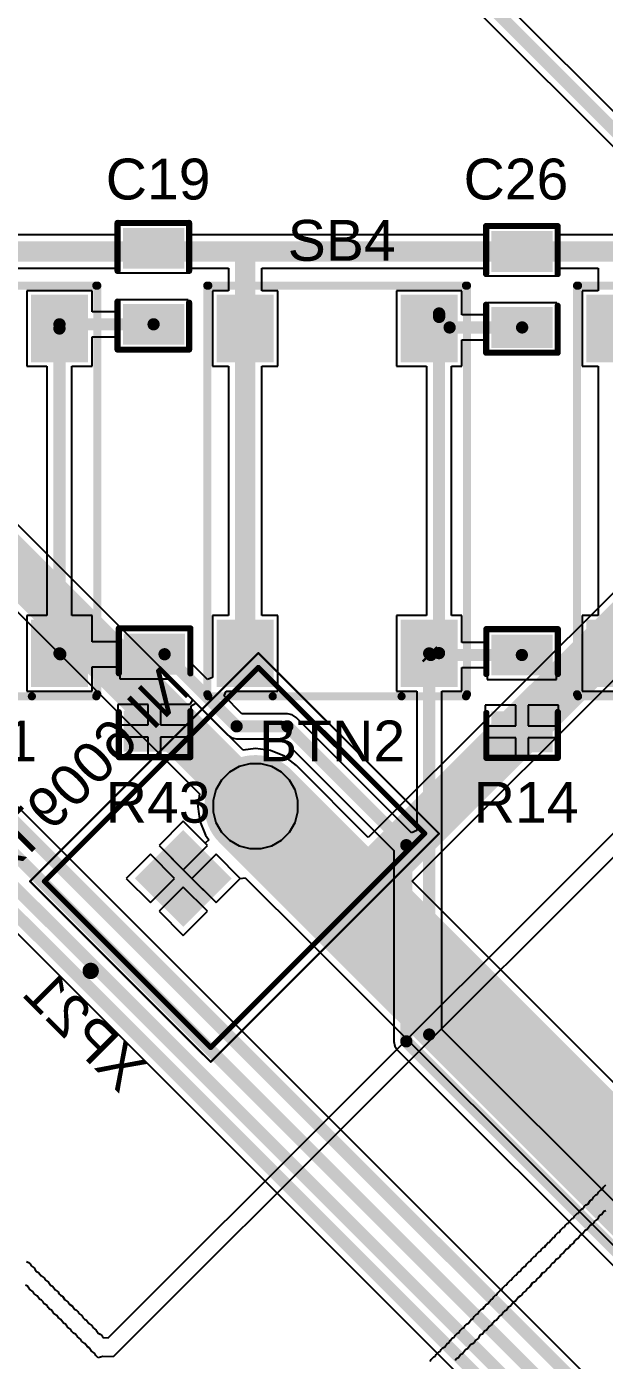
# Model space of a CAD drawing. Header units: millimetres. Extents: x 95 to 305, y 96 to 295.
# Drawn here: x 130.32 to 144.44, y 157.6 to 190.23 of the extents above; entities that cross this region are included whole.
import ezdxf

# ---------------------------------------------------------------- set-up
doc = ezdxf.new("R2010")
doc.units = ezdxf.units.MM
for name, color, linetype in [('BottomLayer', 5, 'Continuous'), ('BottomOverlay', 54, 'Continuous'), ('BottomSolder', 6, 'Continuous'), ('Mechanical13', 56, 'Continuous'), ('Mechanical15', 56, 'Continuous'), ('MultiLayer', 9, 'Continuous'), ('PadHoleLayer', 156, 'Continuous'), ('TopLayer', 1, 'Continuous'), ('TopOverlay', 2, 'Continuous'), ('TopPaste', 8, 'Continuous'), ('TopSolder', 216, 'Continuous')]:
    doc.layers.add(name, color=color, linetype=linetype)
doc.styles.add('Arial', font='arial.ttf', dxfattribs={"height": 0.2})

# ---------------------------------------------------------------- blocks, each defined once
blk = doc.blocks.new('CAP0805_5')
at = {"layer": 'TopLayer'}
for points in [[(-1.379, 0.704), (-0.479, 0.704), (-0.479, -0.693), (-1.379, -0.693)], [(0.481, 0.704), (1.381, 0.704), (1.381, -0.693), (0.481, -0.693)]]:
    blk.add_hatch(color=1, dxfattribs=at).paths.add_polyline_path(points)
at = {"layer": 'TopPaste'}
for points in [[(-1.379, 0.704), (-0.479, 0.704), (-0.479, -0.693), (-1.379, -0.693)], [(0.481, 0.704), (1.381, 0.704), (1.381, -0.693), (0.481, -0.693)]]:
    blk.add_hatch(color=8, dxfattribs=at).paths.add_polyline_path(points)
at = {"layer": 'TopSolder'}
for points in [[(-1.429, 0.754), (-0.429, 0.754), (-0.429, -0.743), (-1.429, -0.743)], [(0.431, 0.754), (1.431, 0.754), (1.431, -0.743), (0.431, -0.743)]]:
    blk.add_hatch(color=216, dxfattribs=at).paths.add_polyline_path(points)
at = {"layer": 'TopOverlay', "const_width": 0.15}
for points in [[(-0.375, 0.875), (-1.55, 0.875)], [(-1.55, -0.85), (-1.55, 0.85)], [(1.55, 0.875), (0.4, 0.875)], [(1.55, -0.85), (1.55, 0.85)], [(-0.375, -0.875), (-1.55, -0.875)], [(1.55, -0.875), (0.375, -0.875)]]:
    blk.add_lwpolyline(points, dxfattribs=at)
at = {"layer": 'TopOverlay', "const_width": 0.075}
for points in [[(-1.588, 0.875, 1), (-1.513, 0.875, 1)], [(-1.588, 0.85, 1), (-1.513, 0.85, 1)], [(-0.413, 0.875, 1), (-0.337, 0.875, 1)], [(0.362, 0.875, 1), (0.437, 0.875, 1)], [(1.512, 0.875, 1), (1.587, 0.875, 1)], [(1.512, 0.85, 1), (1.587, 0.85, 1)], [(-1.588, -0.85, 1), (-1.513, -0.85, 1)], [(-1.588, -0.875, 1), (-1.513, -0.875, 1)], [(-0.413, -0.875, 1), (-0.337, -0.875, 1)], [(0.337, -0.875, 1), (0.413, -0.875, 1)], [(1.512, -0.85, 1), (1.587, -0.85, 1)], [(1.512, -0.875, 1), (1.587, -0.875, 1)]]:
    blk.add_lwpolyline(points, format="xyb", close=True, dxfattribs=at)
blk = doc.blocks.new('CAP0805_6')
at = {"layer": 'TopLayer'}
for points in [[(-1.379, 0.704), (-0.479, 0.704), (-0.479, -0.693), (-1.379, -0.693)], [(0.481, 0.704), (1.381, 0.704), (1.381, -0.693), (0.481, -0.693)]]:
    blk.add_hatch(color=1, dxfattribs=at).paths.add_polyline_path(points)
at = {"layer": 'TopPaste'}
for points in [[(-1.379, 0.704), (-0.479, 0.704), (-0.479, -0.693), (-1.379, -0.693)], [(0.481, 0.704), (1.381, 0.704), (1.381, -0.693), (0.481, -0.693)]]:
    blk.add_hatch(color=8, dxfattribs=at).paths.add_polyline_path(points)
at = {"layer": 'TopSolder'}
for points in [[(-1.429, 0.754), (-0.429, 0.754), (-0.429, -0.743), (-1.429, -0.743)], [(0.431, 0.754), (1.431, 0.754), (1.431, -0.743), (0.431, -0.743)]]:
    blk.add_hatch(color=216, dxfattribs=at).paths.add_polyline_path(points)
at = {"layer": 'TopOverlay', "const_width": 0.15}
for points in [[(-0.375, 0.875), (-1.55, 0.875)], [(-1.55, -0.85), (-1.55, 0.85)], [(1.55, 0.875), (0.4, 0.875)], [(1.55, -0.85), (1.55, 0.85)], [(-0.375, -0.875), (-1.55, -0.875)], [(1.55, -0.875), (0.375, -0.875)]]:
    blk.add_lwpolyline(points, dxfattribs=at)
at = {"layer": 'TopOverlay', "const_width": 0.075}
for points in [[(-1.588, 0.875, 1), (-1.513, 0.875, 1)], [(-1.588, 0.85, 1), (-1.513, 0.85, 1)], [(-0.413, 0.875, 1), (-0.337, 0.875, 1)], [(0.362, 0.875, 1), (0.437, 0.875, 1)], [(1.512, 0.875, 1), (1.587, 0.875, 1)], [(1.512, 0.85, 1), (1.587, 0.85, 1)], [(-1.588, -0.85, 1), (-1.513, -0.85, 1)], [(-1.588, -0.875, 1), (-1.513, -0.875, 1)], [(-0.413, -0.875, 1), (-0.337, -0.875, 1)], [(0.337, -0.875, 1), (0.413, -0.875, 1)], [(1.512, -0.85, 1), (1.587, -0.85, 1)], [(1.512, -0.875, 1), (1.587, -0.875, 1)]]:
    blk.add_lwpolyline(points, format="xyb", close=True, dxfattribs=at)
blk = doc.blocks.new('RES0805_9')
at = {"layer": 'TopLayer'}
for points in [[(-1.388, 0.678), (-0.488, 0.678), (-0.488, -0.719), (-1.388, -0.719)], [(0.492, 0.678), (1.392, 0.678), (1.392, -0.719), (0.492, -0.719)]]:
    blk.add_hatch(color=1, dxfattribs=at).paths.add_polyline_path(points)
at = {"layer": 'TopPaste'}
for points in [[(-1.388, 0.678), (-0.488, 0.678), (-0.488, -0.719), (-1.388, -0.719)], [(0.492, 0.678), (1.392, 0.678), (1.392, -0.719), (0.492, -0.719)]]:
    blk.add_hatch(color=8, dxfattribs=at).paths.add_polyline_path(points)
at = {"layer": 'TopSolder'}
for points in [[(-1.438, 0.728), (-0.438, 0.728), (-0.438, -0.769), (-1.438, -0.769)], [(0.442, 0.728), (1.442, 0.728), (1.442, -0.769), (0.442, -0.769)]]:
    blk.add_hatch(color=216, dxfattribs=at).paths.add_polyline_path(points)
at = {"layer": 'TopOverlay', "const_width": 0.15}
for points in [[(-1.575, 0.85), (-0.475, 0.85)], [(-1.575, 0.825), (-1.575, -0.875)], [(0.475, 0.85), (1.575, 0.85)], [(1.575, 0.825), (1.575, -0.875)], [(-1.575, -0.9), (-0.45, -0.9)], [(0.475, -0.9), (1.575, -0.9)]]:
    blk.add_lwpolyline(points, dxfattribs=at)
at = {"layer": 'TopOverlay', "const_width": 0.075}
for points in [[(-1.613, 0.85, 1), (-1.538, 0.85, 1)], [(-1.613, 0.825, 1), (-1.538, 0.825, 1)], [(-0.513, 0.85, 1), (-0.437, 0.85, 1)], [(0.437, 0.85, 1), (0.513, 0.85, 1)], [(1.538, 0.85, 1), (1.613, 0.85, 1)], [(1.538, 0.825, 1), (1.613, 0.825, 1)], [(-1.613, -0.875, 1), (-1.538, -0.875, 1)], [(-1.613, -0.9, 1), (-1.538, -0.9, 1)], [(-0.487, -0.9, 1), (-0.412, -0.9, 1)], [(0.437, -0.9, 1), (0.513, -0.9, 1)], [(1.538, -0.875, 1), (1.613, -0.875, 1)], [(1.538, -0.9, 1), (1.613, -0.9, 1)]]:
    blk.add_lwpolyline(points, format="xyb", close=True, dxfattribs=at)
blk = doc.blocks.new('DTSM_61N_V_T_R_12')
at = {"layer": 'TopLayer'}
for points in [[(-0.775, 5.15), (0.775, 5.15), (0.775, 3.85), (-0.775, 3.85)], [(7.175, 5.15), (8.725, 5.15), (8.725, 3.85), (7.175, 3.85)], [(-0.775, 0.65), (0.775, 0.65), (0.775, -0.65), (-0.775, -0.65)], [(7.175, 0.65), (8.725, 0.65), (8.725, -0.65), (7.175, -0.65)]]:
    blk.add_hatch(color=1, dxfattribs=at).paths.add_polyline_path(points)
at = {"layer": 'TopPaste'}
for points in [[(-0.775, 5.15), (0.775, 5.15), (0.775, 3.85), (-0.775, 3.85)], [(7.175, 5.15), (8.725, 5.15), (8.725, 3.85), (7.175, 3.85)], [(-0.775, 0.65), (0.775, 0.65), (0.775, -0.65), (-0.775, -0.65)], [(7.175, 0.65), (8.725, 0.65), (8.725, -0.65), (7.175, -0.65)]]:
    blk.add_hatch(color=8, dxfattribs=at).paths.add_polyline_path(points)
at = {"layer": 'TopSolder'}
for points in [[(-0.825, 5.2), (0.825, 5.2), (0.825, 3.8), (-0.825, 3.8)], [(7.125, 5.2), (8.775, 5.2), (8.775, 3.8), (7.125, 3.8)], [(-0.825, 0.7), (0.825, 0.7), (0.825, -0.7), (-0.825, -0.7)], [(7.125, 0.7), (8.775, 0.7), (8.775, -0.7), (7.125, -0.7)]]:
    blk.add_hatch(color=216, dxfattribs=at).paths.add_polyline_path(points)
at = {"layer": 'TopOverlay', "const_width": 0.2}
for points in [[(-1.05, 5.4), (-1.05, 3.825)], [(-1, 5.425), (9, 5.425)], [(9, 5.4), (9, -0.9)], [(-1.05, 3.825), (-1.05, 0.675)], [(-1.05, 0.675), (-1.05, -0.9)], [(9, -0.925), (-1, -0.925)]]:
    blk.add_lwpolyline(points, dxfattribs=at)
at = {"layer": 'TopOverlay', "const_width": 0.1}
for points in [[(-1.1, 5.4, 1), (-1, 5.4, 1)], [(-1.05, 5.425, 1), (-0.95, 5.425, 1)], [(8.95, 5.425, 1), (9.05, 5.425, 1)], [(8.95, 5.4, 1), (9.05, 5.4, 1)], [(-1.1, 3.825, 1), (-1, 3.825, 1)], [(-1.1, 3.825, 1), (-1, 3.825, 1)], [(-1.1, 0.675, 1), (-1, 0.675, 1)], [(-1.1, 0.675, 1), (-1, 0.675, 1)], [(-1.1, -0.9, 1), (-1, -0.9, 1)], [(-1.05, -0.925, 1), (-0.95, -0.925, 1)], [(8.95, -0.9, 1), (9.05, -0.9, 1)], [(8.95, -0.925, 1), (9.05, -0.925, 1)]]:
    blk.add_lwpolyline(points, format="xyb", close=True, dxfattribs=at)
blk = doc.blocks.new('JST_XH_2_B_32')
at = {"layer": 'BottomLayer'}
blk.add_hatch(color=5, dxfattribs=at).paths.add_polyline_path([(-2.038, 1.313), (-0.463, 1.313), (-0.463, -0.263), (-2.038, -0.263)])
h = blk.add_hatch(color=5, dxfattribs=at)
edge = h.paths.add_edge_path()
edge.add_arc((1.25, 0.525), 0.787, 0, 360)
at = {"layer": 'BottomSolder'}
blk.add_hatch(color=6, dxfattribs=at).paths.add_polyline_path([(-2.088, 1.363), (-0.413, 1.363), (-0.413, -0.313), (-2.088, -0.313)])
h = blk.add_hatch(color=6, dxfattribs=at)
edge = h.paths.add_edge_path()
edge.add_arc((1.25, 0.525), 0.837, 0, 360)
at = {"layer": 'MultiLayer'}
h = blk.add_hatch(color=9, dxfattribs=at)
edge = h.paths.add_edge_path()
edge.add_arc((1.25, 0.525), 0.787, 0, 360)
at = {"layer": 'PadHoleLayer'}
h = blk.add_hatch(color=156, dxfattribs=at)
edge = h.paths.add_edge_path()
edge.add_arc((-1.25, 0.525), 0.525, 0, 360)
h = blk.add_hatch(color=156, dxfattribs=at)
edge = h.paths.add_edge_path()
edge.add_arc((1.25, 0.525), 0.525, 0, 360)
at = {"layer": 'TopLayer'}
blk.add_hatch(color=1, dxfattribs=at).paths.add_polyline_path([(-2.038, 1.313), (-0.463, 1.313), (-0.463, -0.263), (-2.038, -0.263)])
h = blk.add_hatch(color=1, dxfattribs=at)
edge = h.paths.add_edge_path()
edge.add_arc((1.25, 0.525), 0.787, 0, 360)
at = {"layer": 'TopSolder'}
blk.add_hatch(color=216, dxfattribs=at).paths.add_polyline_path([(-2.088, 1.363), (-0.413, 1.363), (-0.413, -0.313), (-2.088, -0.313)])
h = blk.add_hatch(color=216, dxfattribs=at)
edge = h.paths.add_edge_path()
edge.add_arc((1.25, 0.525), 0.837, 0, 360)
at = {"layer": 'BottomOverlay', "const_width": 0.127}
for points in [[(-3.7, 2.875), (-3.7, -2.875)], [(-3.7, 2.875), (3.7, 2.875)], [(3.7, 2.875), (3.7, -2.875)], [(-3.7, -2.875), (3.7, -2.875)]]:
    blk.add_lwpolyline(points, dxfattribs=at)
at = {"layer": 'BottomOverlay'}
for points, const_width in [([(-3.732, 2.875, 1), (-3.668, 2.875, 1)], 0.0635), ([(-3.732, 2.875, 1), (-3.668, 2.875, 1)], 0.0635), ([(3.668, 2.875, 1), (3.732, 2.875, 1)], 0.0635), ([(3.668, 2.875, 1), (3.732, 2.875, 1)], 0.0635), ([(-4.35, 0.525, 1), (-4.55, 0.525, 1)], 0.2), ([(-4.6, 0.525, 1), (-4.5, 0.525, 1)], 0.1), ([(-4.4, 0.525, 1), (-4.3, 0.525, 1)], 0.1), ([(-3.732, -2.875, 1), (-3.668, -2.875, 1)], 0.0635), ([(-3.732, -2.875, 1), (-3.668, -2.875, 1)], 0.0635), ([(3.668, -2.875, 1), (3.732, -2.875, 1)], 0.0635), ([(3.668, -2.875, 1), (3.732, -2.875, 1)], 0.0635)]:
    blk.add_lwpolyline(points, format="xyb", close=True, dxfattribs=dict(at, const_width=const_width))
at = {"layer": 'Mechanical13', "const_width": 0.127}
for points in [[(-3.7, 2.875), (-3.7, -2.875)], [(-3.7, 2.875), (3.7, 2.875)], [(3.7, 2.875), (3.7, -2.875)], [(-3.7, -2.875), (3.7, -2.875)]]:
    blk.add_lwpolyline(points, dxfattribs=at)
at = {"layer": 'Mechanical13'}
for points, const_width in [([(-3.732, 2.875, 1), (-3.668, 2.875, 1)], 0.0635), ([(-3.732, 2.875, 1), (-3.668, 2.875, 1)], 0.0635), ([(3.668, 2.875, 1), (3.732, 2.875, 1)], 0.0635), ([(3.668, 2.875, 1), (3.732, 2.875, 1)], 0.0635), ([(-4.35, 0.525, 1), (-4.55, 0.525, 1)], 0.2), ([(-4.6, 0.525, 1), (-4.5, 0.525, 1)], 0.1), ([(-4.4, 0.525, 1), (-4.3, 0.525, 1)], 0.1), ([(-3.732, -2.875, 1), (-3.668, -2.875, 1)], 0.0635), ([(-3.732, -2.875, 1), (-3.668, -2.875, 1)], 0.0635), ([(3.668, -2.875, 1), (3.732, -2.875, 1)], 0.0635), ([(3.668, -2.875, 1), (3.732, -2.875, 1)], 0.0635)]:
    blk.add_lwpolyline(points, format="xyb", close=True, dxfattribs=dict(at, const_width=const_width))
at = {"layer": 'Mechanical15', "const_width": 0.05}
for points in [[(-3.95, 3.125), (3.95, 3.125)], [(-3.95, 3.125), (-3.95, -3.125)], [(3.95, 3.125), (3.95, -3.125)], [(-3.95, -3.125), (3.95, -3.125)]]:
    blk.add_lwpolyline(points, dxfattribs=at)
at = {"layer": 'Mechanical15', "const_width": 0.025}
for points in [[(-3.962, 3.125, 1), (-3.938, 3.125, 1)], [(-3.962, 3.125, 1), (-3.938, 3.125, 1)], [(3.938, 3.125, 1), (3.962, 3.125, 1)], [(3.938, 3.125, 1), (3.962, 3.125, 1)], [(-3.962, -3.125, 1), (-3.938, -3.125, 1)], [(-3.962, -3.125, 1), (-3.938, -3.125, 1)], [(3.938, -3.125, 1), (3.962, -3.125, 1)], [(3.938, -3.125, 1), (3.962, -3.125, 1)]]:
    blk.add_lwpolyline(points, format="xyb", close=True, dxfattribs=at)
blk = doc.blocks.new('DTSM_61N_V_T_R_72')
at = {"layer": 'TopLayer'}
for points in [[(-0.775, 5.15), (0.775, 5.15), (0.775, 3.85), (-0.775, 3.85)], [(7.175, 5.15), (8.725, 5.15), (8.725, 3.85), (7.175, 3.85)], [(-0.775, 0.65), (0.775, 0.65), (0.775, -0.65), (-0.775, -0.65)], [(7.175, 0.65), (8.725, 0.65), (8.725, -0.65), (7.175, -0.65)]]:
    blk.add_hatch(color=1, dxfattribs=at).paths.add_polyline_path(points)
at = {"layer": 'TopPaste'}
for points in [[(-0.775, 5.15), (0.775, 5.15), (0.775, 3.85), (-0.775, 3.85)], [(7.175, 5.15), (8.725, 5.15), (8.725, 3.85), (7.175, 3.85)], [(-0.775, 0.65), (0.775, 0.65), (0.775, -0.65), (-0.775, -0.65)], [(7.175, 0.65), (8.725, 0.65), (8.725, -0.65), (7.175, -0.65)]]:
    blk.add_hatch(color=8, dxfattribs=at).paths.add_polyline_path(points)
at = {"layer": 'TopSolder'}
for points in [[(-0.825, 5.2), (0.825, 5.2), (0.825, 3.8), (-0.825, 3.8)], [(7.125, 5.2), (8.775, 5.2), (8.775, 3.8), (7.125, 3.8)], [(-0.825, 0.7), (0.825, 0.7), (0.825, -0.7), (-0.825, -0.7)], [(7.125, 0.7), (8.775, 0.7), (8.775, -0.7), (7.125, -0.7)]]:
    blk.add_hatch(color=216, dxfattribs=at).paths.add_polyline_path(points)
at = {"layer": 'TopOverlay', "const_width": 0.2}
for points in [[(-1.05, 5.4), (-1.05, 3.825)], [(-1, 5.425), (9, 5.425)], [(9, 5.4), (9, -0.9)], [(-1.05, 3.825), (-1.05, 0.675)], [(-1.05, 0.675), (-1.05, -0.9)], [(9, -0.925), (-1, -0.925)]]:
    blk.add_lwpolyline(points, dxfattribs=at)
at = {"layer": 'TopOverlay', "const_width": 0.1}
for points in [[(-1.1, 5.4, 1), (-1, 5.4, 1)], [(-1.05, 5.425, 1), (-0.95, 5.425, 1)], [(8.95, 5.425, 1), (9.05, 5.425, 1)], [(8.95, 5.4, 1), (9.05, 5.4, 1)], [(-1.1, 3.825, 1), (-1, 3.825, 1)], [(-1.1, 3.825, 1), (-1, 3.825, 1)], [(-1.1, 0.675, 1), (-1, 0.675, 1)], [(-1.1, 0.675, 1), (-1, 0.675, 1)], [(-1.1, -0.9, 1), (-1, -0.9, 1)], [(-1.05, -0.925, 1), (-0.95, -0.925, 1)], [(8.95, -0.9, 1), (9.05, -0.9, 1)], [(8.95, -0.925, 1), (9.05, -0.925, 1)]]:
    blk.add_lwpolyline(points, format="xyb", close=True, dxfattribs=at)
blk = doc.blocks.new('DTSM_61N_V_T_R_74')
at = {"layer": 'TopLayer'}
for points in [[(-0.775, 5.15), (0.775, 5.15), (0.775, 3.85), (-0.775, 3.85)], [(7.175, 5.15), (8.725, 5.15), (8.725, 3.85), (7.175, 3.85)], [(-0.775, 0.65), (0.775, 0.65), (0.775, -0.65), (-0.775, -0.65)], [(7.175, 0.65), (8.725, 0.65), (8.725, -0.65), (7.175, -0.65)]]:
    blk.add_hatch(color=1, dxfattribs=at).paths.add_polyline_path(points)
at = {"layer": 'TopPaste'}
for points in [[(-0.775, 5.15), (0.775, 5.15), (0.775, 3.85), (-0.775, 3.85)], [(7.175, 5.15), (8.725, 5.15), (8.725, 3.85), (7.175, 3.85)], [(-0.775, 0.65), (0.775, 0.65), (0.775, -0.65), (-0.775, -0.65)], [(7.175, 0.65), (8.725, 0.65), (8.725, -0.65), (7.175, -0.65)]]:
    blk.add_hatch(color=8, dxfattribs=at).paths.add_polyline_path(points)
at = {"layer": 'TopSolder'}
for points in [[(-0.825, 5.2), (0.825, 5.2), (0.825, 3.8), (-0.825, 3.8)], [(7.125, 5.2), (8.775, 5.2), (8.775, 3.8), (7.125, 3.8)], [(-0.825, 0.7), (0.825, 0.7), (0.825, -0.7), (-0.825, -0.7)], [(7.125, 0.7), (8.775, 0.7), (8.775, -0.7), (7.125, -0.7)]]:
    blk.add_hatch(color=216, dxfattribs=at).paths.add_polyline_path(points)
at = {"layer": 'TopOverlay', "const_width": 0.2}
for points in [[(-1.05, 5.4), (-1.05, 3.825)], [(-1, 5.425), (9, 5.425)], [(9, 5.4), (9, -0.9)], [(-1.05, 3.825), (-1.05, 0.675)], [(-1.05, 0.675), (-1.05, -0.9)], [(9, -0.925), (-1, -0.925)]]:
    blk.add_lwpolyline(points, dxfattribs=at)
at = {"layer": 'TopOverlay', "const_width": 0.1}
for points in [[(-1.1, 5.4, 1), (-1, 5.4, 1)], [(-1.05, 5.425, 1), (-0.95, 5.425, 1)], [(8.95, 5.425, 1), (9.05, 5.425, 1)], [(8.95, 5.4, 1), (9.05, 5.4, 1)], [(-1.1, 3.825, 1), (-1, 3.825, 1)], [(-1.1, 3.825, 1), (-1, 3.825, 1)], [(-1.1, 0.675, 1), (-1, 0.675, 1)], [(-1.1, 0.675, 1), (-1, 0.675, 1)], [(-1.1, -0.9, 1), (-1, -0.9, 1)], [(-1.05, -0.925, 1), (-0.95, -0.925, 1)], [(8.95, -0.9, 1), (9.05, -0.9, 1)], [(8.95, -0.925, 1), (9.05, -0.925, 1)]]:
    blk.add_lwpolyline(points, format="xyb", close=True, dxfattribs=at)
blk = doc.blocks.new('RES0805_101')
at = {"layer": 'TopLayer'}
for points in [[(-1.388, 0.678), (-0.488, 0.678), (-0.488, -0.719), (-1.388, -0.719)], [(0.492, 0.678), (1.392, 0.678), (1.392, -0.719), (0.492, -0.719)]]:
    blk.add_hatch(color=1, dxfattribs=at).paths.add_polyline_path(points)
at = {"layer": 'TopPaste'}
for points in [[(-1.388, 0.678), (-0.488, 0.678), (-0.488, -0.719), (-1.388, -0.719)], [(0.492, 0.678), (1.392, 0.678), (1.392, -0.719), (0.492, -0.719)]]:
    blk.add_hatch(color=8, dxfattribs=at).paths.add_polyline_path(points)
at = {"layer": 'TopSolder'}
for points in [[(-1.438, 0.728), (-0.438, 0.728), (-0.438, -0.769), (-1.438, -0.769)], [(0.442, 0.728), (1.442, 0.728), (1.442, -0.769), (0.442, -0.769)]]:
    blk.add_hatch(color=216, dxfattribs=at).paths.add_polyline_path(points)
at = {"layer": 'TopOverlay', "const_width": 0.15}
for points in [[(-1.575, 0.85), (-0.475, 0.85)], [(-1.575, 0.825), (-1.575, -0.875)], [(0.475, 0.85), (1.575, 0.85)], [(1.575, 0.825), (1.575, -0.875)], [(-1.575, -0.9), (-0.45, -0.9)], [(0.475, -0.9), (1.575, -0.9)]]:
    blk.add_lwpolyline(points, dxfattribs=at)
at = {"layer": 'TopOverlay', "const_width": 0.075}
for points in [[(-1.613, 0.85, 1), (-1.538, 0.85, 1)], [(-1.613, 0.825, 1), (-1.538, 0.825, 1)], [(-0.513, 0.85, 1), (-0.437, 0.85, 1)], [(0.437, 0.85, 1), (0.513, 0.85, 1)], [(1.538, 0.85, 1), (1.613, 0.85, 1)], [(1.538, 0.825, 1), (1.613, 0.825, 1)], [(-1.613, -0.875, 1), (-1.538, -0.875, 1)], [(-1.613, -0.9, 1), (-1.538, -0.9, 1)], [(-0.487, -0.9, 1), (-0.412, -0.9, 1)], [(0.437, -0.9, 1), (0.513, -0.9, 1)], [(1.538, -0.875, 1), (1.613, -0.875, 1)], [(1.538, -0.9, 1), (1.613, -0.9, 1)]]:
    blk.add_lwpolyline(points, format="xyb", close=True, dxfattribs=at)

msp = doc.modelspace()

# ---------------------------------------------------------------- linework, layer by layer
at = {"layer": 'BottomLayer'}
for p, q in [((135.61, 172.527), (112.556, 195.581)), ((111.265, 194.733), (134.54, 171.458)), ((154.218, 185.935), (138.671, 170.388)), ((139.741, 169.318), (155.288, 184.865)), ((135.913, 172.567), (135.61, 172.527)), ((136.278, 172.519), (135.913, 172.567)), ((136.619, 172.378), (136.278, 172.519)), ((136.911, 172.154), (136.619, 172.378)), ((136.928, 172.131), (136.911, 172.154)), ((138.671, 170.388), (136.928, 172.131)), ((134.54, 171.458), (134.501, 171.155)), ((134.501, 171.155), (134.501, 171.15)), ((134.501, 171.15), (134.549, 170.784)), ((134.145, 170.784), (133.553, 170.192)), ((134.678, 170.251), (134.145, 170.784)), ((134.549, 170.784), (134.69, 170.444)), ((134.69, 170.444), (134.773, 170.335)), ((133.553, 170.192), (134.251, 169.493)), ((134.773, 170.335), (134.678, 170.251)), ((133.341, 169.98), (132.748, 169.387)), ((133.933, 169.387), (133.341, 169.98)), ((132.748, 169.387), (133.341, 168.795)), ((133.341, 168.795), (133.933, 169.387)), ((134.251, 169.493), (134.949, 168.795)), ((135.52, 169.366), (135.541, 169.387)), ((135.541, 169.387), (135.661, 169.404)), ((135.661, 169.404), (137.209, 167.856)), ((134.145, 169.175), (133.553, 168.583)), ((134.737, 168.583), (134.145, 169.175)), ((134.949, 168.795), (135.52, 169.366)), ((147.58, 161.479), (139.741, 169.318)), ((133.553, 168.583), (134.145, 167.991)), ((134.145, 167.991), (134.737, 168.583)), ((137.209, 167.856), (146.233, 158.833))]:
    msp.add_line(p, q, dxfattribs=at)
for points, const_width in [([(111.8, 195.268), (135.913, 171.155)], 1.2), ([(138.21, 168.857), (154.753, 185.4)], 1.2), ([(135.913, 171.15), (135.913, 171.155)], 2.5), ([(135.913, 171.15), (138.208, 168.855)], 2.5), ([(138.208, 168.855), (147.231, 159.831)], 2.5)]:
    msp.add_lwpolyline(points, dxfattribs=dict(at, const_width=const_width))
for points, const_width in [([(135.288, 171.155, 1), (136.538, 171.155, 1)], 1.25), ([(135.288, 171.15, 1), (136.538, 171.15, 1)], 1.25), ([(135.288, 171.15, 1), (136.538, 171.15, 1)], 1.25), ([(135.613, 171.155, 1), (136.213, 171.155, 1)], 0.6), ([(137.583, 168.855, 1), (138.833, 168.855, 1)], 1.25), ([(137.583, 168.855, 1), (138.833, 168.855, 1)], 1.25), ([(137.91, 168.857, 1), (138.51, 168.857, 1)], 0.6)]:
    msp.add_lwpolyline(points, format="xyb", close=True, dxfattribs=dict(at, const_width=const_width))
at = {"layer": 'BottomOverlay'}
for p, q in [((143.824, 169.654), (152.696, 178.526)), ((153.037, 178.283), (132.434, 157.679)), ((132.312, 158.142), (143.812, 169.642)), ((143.812, 169.642), (143.824, 169.654)), ((144.421, 161.829), (144.482, 161.89)), ((144.104, 161.513), (144.153, 161.537)), ((144.153, 161.537), (144.177, 161.586)), ((144.177, 161.586), (144.238, 161.647)), ((144.238, 161.647), (144.275, 161.659)), ((144.275, 161.659), (144.299, 161.707)), ((144.299, 161.707), (144.36, 161.768)), ((144.36, 161.768), (144.396, 161.78)), ((144.396, 161.78), (144.421, 161.829)), ((143.812, 161.196), (143.837, 161.245)), ((143.837, 161.245), (143.897, 161.306)), ((143.897, 161.306), (143.934, 161.318)), ((143.934, 161.318), (143.958, 161.367)), ((143.958, 161.367), (143.995, 161.403)), ((143.995, 161.403), (144.043, 161.428)), ((144.043, 161.428), (144.104, 161.513)), ((144.433, 161.233), (144.384, 161.16)), ((144.482, 161.257), (144.433, 161.233)), ((143.471, 160.856), (143.496, 160.904)), ((143.496, 160.904), (143.532, 160.941)), ((143.532, 160.941), (143.569, 160.953)), ((143.569, 160.953), (143.593, 161.002)), ((143.593, 161.002), (143.654, 161.062)), ((143.654, 161.062), (143.691, 161.075)), ((143.691, 161.075), (143.715, 161.123)), ((143.715, 161.123), (143.776, 161.184)), ((143.776, 161.184), (143.812, 161.196)), ((144.092, 160.892), (144.019, 160.795)), ((144.141, 160.916), (144.092, 160.892)), ((144.177, 160.953), (144.141, 160.916)), ((144.202, 161.002), (144.177, 160.953)), ((144.275, 161.05), (144.202, 161.002)), ((144.299, 161.099), (144.275, 161.05)), ((144.336, 161.135), (144.299, 161.099)), ((144.384, 161.16), (144.336, 161.135)), ((143.131, 160.539), (143.192, 160.6)), ((143.192, 160.6), (143.228, 160.612)), ((143.228, 160.612), (143.252, 160.661)), ((143.252, 160.661), (143.313, 160.722)), ((143.313, 160.722), (143.35, 160.734)), ((143.35, 160.734), (143.374, 160.783)), ((143.374, 160.783), (143.435, 160.843)), ((143.435, 160.843), (143.471, 160.856)), ((143.8, 160.576), (143.751, 160.551)), ((143.849, 160.649), (143.8, 160.576)), ((143.897, 160.673), (143.849, 160.649)), ((143.97, 160.77), (143.897, 160.673)), ((144.019, 160.795), (143.97, 160.77)), ((142.79, 160.198), (142.851, 160.259)), ((142.851, 160.259), (142.887, 160.271)), ((142.887, 160.271), (142.912, 160.32)), ((142.912, 160.32), (142.948, 160.357)), ((142.948, 160.357), (142.985, 160.369)), ((142.985, 160.369), (143.009, 160.417)), ((143.009, 160.417), (143.07, 160.478)), ((143.07, 160.478), (143.106, 160.49)), ((143.106, 160.49), (143.131, 160.539)), ((143.508, 160.308), (143.447, 160.223)), ((143.557, 160.332), (143.508, 160.308)), ((143.593, 160.369), (143.557, 160.332)), ((143.618, 160.417), (143.593, 160.369)), ((143.691, 160.466), (143.618, 160.417)), ((143.715, 160.515), (143.691, 160.466)), ((143.751, 160.551), (143.715, 160.515)), ((130.316, 160.016), (130.365, 159.992)), ((130.365, 159.992), (130.401, 159.955)), ((130.401, 159.955), (130.425, 159.906)), ((130.425, 159.906), (130.499, 159.858)), ((142.486, 159.894), (142.522, 159.906)), ((142.522, 159.906), (142.547, 159.955)), ((142.547, 159.955), (142.607, 160.016)), ((142.607, 160.016), (142.644, 160.028)), ((142.644, 160.028), (142.668, 160.077)), ((142.668, 160.077), (142.729, 160.138)), ((142.729, 160.138), (142.766, 160.15)), ((142.766, 160.15), (142.79, 160.198)), ((143.131, 159.931), (143.106, 159.882)), ((143.167, 159.967), (143.131, 159.931)), ((143.216, 159.992), (143.167, 159.967)), ((143.265, 160.065), (143.216, 159.992)), ((143.313, 160.089), (143.265, 160.065)), ((143.35, 160.125), (143.313, 160.089)), ((143.374, 160.174), (143.35, 160.125)), ((143.447, 160.223), (143.374, 160.174)), ((130.499, 159.858), (130.523, 159.809)), ((130.523, 159.809), (130.559, 159.772)), ((130.559, 159.772), (130.608, 159.748)), ((130.608, 159.748), (130.669, 159.663)), ((130.669, 159.663), (130.742, 159.614)), ((130.742, 159.614), (130.766, 159.566)), ((142.181, 159.566), (142.206, 159.614)), ((142.206, 159.614), (142.267, 159.675)), ((142.267, 159.675), (142.303, 159.687)), ((142.303, 159.687), (142.328, 159.736)), ((142.328, 159.736), (142.364, 159.772)), ((142.364, 159.772), (142.401, 159.785)), ((142.401, 159.785), (142.425, 159.833)), ((142.425, 159.833), (142.486, 159.894)), ((142.79, 159.59), (142.766, 159.541)), ((142.863, 159.639), (142.79, 159.59)), ((142.924, 159.724), (142.863, 159.639)), ((142.973, 159.748), (142.924, 159.724)), ((143.009, 159.785), (142.973, 159.748)), ((143.033, 159.833), (143.009, 159.785)), ((143.106, 159.882), (143.033, 159.833)), ((130.34, 159.407), (130.292, 159.432)), ((130.389, 159.334), (130.34, 159.407)), ((130.474, 159.273), (130.389, 159.334)), ((130.499, 159.225), (130.474, 159.273)), ((130.766, 159.566), (130.851, 159.505)), ((130.851, 159.505), (130.9, 159.432)), ((130.9, 159.432), (130.949, 159.407)), ((130.949, 159.407), (130.985, 159.371)), ((130.985, 159.371), (131.01, 159.322)), ((131.01, 159.322), (131.083, 159.273)), ((131.083, 159.273), (131.107, 159.225)), ((141.841, 159.249), (141.902, 159.31)), ((141.902, 159.31), (141.938, 159.322)), ((141.938, 159.322), (141.962, 159.371)), ((141.962, 159.371), (142.023, 159.432)), ((142.023, 159.432), (142.06, 159.444)), ((142.06, 159.444), (142.084, 159.493)), ((142.084, 159.493), (142.145, 159.553)), ((142.145, 159.553), (142.181, 159.566)), ((142.522, 159.298), (142.449, 159.249)), ((142.547, 159.347), (142.522, 159.298)), ((142.62, 159.395), (142.547, 159.347)), ((142.68, 159.48), (142.62, 159.395)), ((142.729, 159.505), (142.68, 159.48)), ((142.766, 159.541), (142.729, 159.505)), ((130.572, 159.176), (130.499, 159.225)), ((130.632, 159.091), (130.572, 159.176)), ((130.681, 159.067), (130.632, 159.091)), ((130.718, 159.03), (130.681, 159.067)), ((130.742, 158.981), (130.718, 159.03)), ((130.815, 158.933), (130.742, 158.981)), ((130.839, 158.884), (130.815, 158.933)), ((131.107, 159.225), (131.144, 159.188)), ((131.144, 159.188), (131.192, 159.164)), ((131.192, 159.164), (131.253, 159.079)), ((131.253, 159.079), (131.326, 159.03)), ((131.326, 159.03), (131.35, 158.981)), ((131.35, 158.981), (131.436, 158.921)), ((141.5, 158.908), (141.561, 158.969)), ((141.561, 158.969), (141.597, 158.981)), ((141.597, 158.981), (141.622, 159.03)), ((141.622, 159.03), (141.683, 159.091)), ((141.683, 159.091), (141.719, 159.103)), ((141.719, 159.103), (141.743, 159.152)), ((141.743, 159.152), (141.78, 159.188)), ((141.78, 159.188), (141.816, 159.2)), ((141.816, 159.2), (141.841, 159.249)), ((142.218, 159.018), (142.145, 158.921)), ((142.267, 159.042), (142.218, 159.018)), ((142.34, 159.14), (142.267, 159.042)), ((142.388, 159.164), (142.34, 159.14)), ((142.425, 159.2), (142.388, 159.164)), ((142.449, 159.249), (142.425, 159.2)), ((130.876, 158.848), (130.839, 158.884)), ((130.924, 158.823), (130.876, 158.848)), ((130.973, 158.75), (130.924, 158.823)), ((131.058, 158.689), (130.973, 158.75)), ((131.083, 158.641), (131.058, 158.689)), ((131.156, 158.592), (131.083, 158.641)), ((131.436, 158.921), (131.484, 158.848)), ((131.484, 158.848), (131.533, 158.823)), ((131.533, 158.823), (131.569, 158.787)), ((131.569, 158.787), (131.594, 158.738)), ((131.594, 158.738), (131.667, 158.689)), ((131.667, 158.689), (131.691, 158.641)), ((131.691, 158.641), (131.728, 158.604)), ((131.728, 158.604), (131.776, 158.58)), ((141.184, 158.592), (141.232, 158.616)), ((141.232, 158.616), (141.257, 158.665)), ((141.257, 158.665), (141.317, 158.726)), ((141.317, 158.726), (141.354, 158.738)), ((141.354, 158.738), (141.378, 158.787)), ((141.378, 158.787), (141.439, 158.848)), ((141.439, 158.848), (141.476, 158.86)), ((141.476, 158.86), (141.5, 158.908)), ((141.841, 158.616), (141.804, 158.58)), ((141.865, 158.665), (141.841, 158.616)), ((141.938, 158.714), (141.865, 158.665)), ((141.962, 158.762), (141.938, 158.714)), ((141.999, 158.799), (141.962, 158.762)), ((142.048, 158.823), (141.999, 158.799)), ((142.096, 158.896), (142.048, 158.823)), ((142.145, 158.921), (142.096, 158.896)), ((131.217, 158.507), (131.156, 158.592)), ((131.265, 158.482), (131.217, 158.507)), ((131.314, 158.409), (131.265, 158.482)), ((131.399, 158.349), (131.314, 158.409)), ((131.423, 158.3), (131.399, 158.349)), ((131.46, 158.263), (131.423, 158.3)), ((131.776, 158.58), (131.837, 158.495)), ((131.837, 158.495), (131.91, 158.446)), ((131.91, 158.446), (131.935, 158.397)), ((131.935, 158.397), (132.02, 158.336)), ((132.02, 158.336), (132.068, 158.263)), ((140.855, 158.263), (140.891, 158.276)), ((140.891, 158.276), (140.916, 158.324)), ((140.916, 158.324), (140.977, 158.385)), ((140.977, 158.385), (141.013, 158.397)), ((141.013, 158.397), (141.038, 158.446)), ((141.038, 158.446), (141.074, 158.482)), ((141.074, 158.482), (141.123, 158.507)), ((141.123, 158.507), (141.184, 158.592)), ((141.512, 158.312), (141.463, 158.239)), ((141.561, 158.336), (141.512, 158.312)), ((141.597, 158.373), (141.561, 158.336)), ((141.622, 158.422), (141.597, 158.373)), ((141.695, 158.47), (141.622, 158.422)), ((141.756, 158.555), (141.695, 158.47)), ((141.804, 158.58), (141.756, 158.555)), ((131.509, 158.239), (131.46, 158.263)), ((131.557, 158.166), (131.509, 158.239)), ((131.642, 158.105), (131.557, 158.166)), ((131.667, 158.057), (131.642, 158.105)), ((131.74, 158.008), (131.667, 158.057)), ((131.801, 157.923), (131.74, 158.008)), ((132.068, 158.263), (132.117, 158.239)), ((132.117, 158.239), (132.154, 158.203)), ((132.154, 158.203), (132.178, 158.154)), ((132.178, 158.154), (132.312, 158.142)), ((140.539, 157.923), (140.599, 158.008)), ((140.599, 158.008), (140.648, 158.032)), ((140.648, 158.032), (140.672, 158.081)), ((140.672, 158.081), (140.733, 158.142)), ((140.733, 158.142), (140.77, 158.154)), ((140.77, 158.154), (140.794, 158.203)), ((140.794, 158.203), (140.855, 158.263)), ((141.171, 157.971), (141.098, 157.874)), ((141.22, 157.996), (141.171, 157.971)), ((141.257, 158.032), (141.22, 157.996)), ((141.281, 158.081), (141.257, 158.032)), ((141.354, 158.13), (141.281, 158.081)), ((141.378, 158.178), (141.354, 158.13)), ((141.415, 158.215), (141.378, 158.178)), ((141.463, 158.239), (141.415, 158.215)), ((131.849, 157.898), (131.801, 157.923)), ((131.898, 157.825), (131.849, 157.898)), ((131.983, 157.764), (131.898, 157.825)), ((132.008, 157.716), (131.983, 157.764)), ((132.068, 157.655), (132.008, 157.716)), ((132.178, 157.691), (132.068, 157.655)), ((132.434, 157.679), (132.178, 157.691)), ((140.21, 157.618), (140.271, 157.679)), ((140.271, 157.679), (140.307, 157.691)), ((140.307, 157.691), (140.332, 157.74)), ((140.332, 157.74), (140.393, 157.801)), ((140.393, 157.801), (140.429, 157.813)), ((140.429, 157.813), (140.453, 157.862)), ((140.453, 157.862), (140.49, 157.898)), ((140.49, 157.898), (140.539, 157.923)), ((140.831, 157.631), (140.794, 157.594)), ((140.879, 157.655), (140.831, 157.631)), ((140.928, 157.728), (140.879, 157.655)), ((140.977, 157.752), (140.928, 157.728)), ((141.05, 157.85), (140.977, 157.752)), ((141.098, 157.874), (141.05, 157.85)), ((140.186, 157.57), (140.21, 157.618))]:
    msp.add_line(p, q, dxfattribs=at)
at = {"layer": 'TopLayer'}
for p, q in [((145.968, 186.85), (141.157, 191.661)), ((140.635, 191.318), (145.55, 186.403)), ((134.269, 185.406), (132.572, 185.406)), ((132.572, 185.406), (132.572, 185.137)), ((134.269, 185.137), (134.269, 185.406)), ((132.572, 185.137), (126.806, 185.137)), ((141.584, 185.137), (134.269, 185.137)), ((143.281, 185.329), (141.584, 185.329)), ((141.584, 185.329), (141.584, 185.137)), ((143.281, 185.137), (143.281, 185.329)), ((150.438, 185.137), (143.281, 185.137)), ((113.784, 184.347), (163.347, 134.784)), ((127.045, 184.321), (132.572, 184.321)), ((132.572, 184.321), (132.572, 184.206)), ((132.572, 184.206), (134.269, 184.206)), ((134.269, 184.206), (134.269, 184.321)), ((134.269, 184.321), (135.252, 184.321)), ((135.252, 184.321), (135.252, 183.768)), ((136.067, 183.768), (136.067, 184.321)), ((136.067, 184.321), (141.584, 184.321)), ((141.584, 184.321), (141.584, 184.129)), ((141.584, 184.129), (143.281, 184.129)), ((143.281, 184.129), (143.281, 184.321)), ((143.281, 184.321), (144.292, 184.321)), ((144.292, 184.321), (144.292, 183.768)), ((131.919, 183.768), (130.319, 183.768)), ((130.319, 183.768), (130.319, 181.918)), ((131.919, 183.252), (131.919, 183.768)), ((135.252, 183.768), (134.859, 183.768)), ((134.859, 183.768), (134.859, 181.918)), ((136.459, 183.768), (136.067, 183.768)), ((136.459, 181.918), (136.459, 183.768)), ((140.959, 183.768), (139.359, 183.768)), ((139.359, 183.768), (139.359, 181.918)), ((140.959, 183.175), (140.959, 183.768)), ((144.292, 183.768), (143.9, 183.768)), ((143.9, 183.768), (143.9, 181.918)), ((134.269, 183.546), (132.572, 183.546)), ((132.572, 183.546), (132.572, 183.252)), ((134.269, 182.346), (134.269, 183.546)), ((143.281, 183.469), (141.584, 183.469)), ((141.584, 183.469), (141.584, 183.175)), ((143.281, 182.269), (143.281, 183.469)), ((132.572, 183.252), (131.919, 183.252)), ((141.584, 183.175), (140.959, 183.175)), ((131.919, 181.918), (131.919, 182.64)), ((131.919, 182.64), (132.572, 182.64)), ((132.572, 182.64), (132.572, 182.346)), ((140.959, 181.918), (140.959, 182.563)), ((140.959, 182.563), (141.584, 182.563)), ((141.584, 182.563), (141.584, 182.269)), ((132.572, 182.346), (134.269, 182.346)), ((141.584, 182.269), (143.281, 182.269)), ((130.319, 181.918), (130.813, 181.918)), ((130.813, 181.918), (130.813, 175.818)), ((131.425, 175.818), (131.425, 181.918)), ((131.425, 181.918), (131.919, 181.918)), ((134.859, 181.918), (135.252, 181.918)), ((135.252, 181.918), (135.252, 175.818)), ((136.067, 175.818), (136.067, 181.918)), ((136.067, 181.918), (136.459, 181.918)), ((139.359, 181.918), (140.094, 181.918)), ((140.094, 181.918), (140.094, 175.818)), ((140.706, 175.818), (140.706, 181.918)), ((140.706, 181.918), (140.959, 181.918)), ((143.9, 181.918), (144.292, 181.918)), ((144.292, 181.918), (144.292, 175.818)), ((130.813, 175.818), (130.319, 175.818)), ((130.319, 175.818), (130.319, 173.968)), ((131.919, 175.818), (131.425, 175.818)), ((131.919, 175.178), (131.919, 175.818)), ((135.252, 175.818), (134.859, 175.818)), ((134.859, 175.818), (134.859, 174.3)), ((136.459, 175.818), (136.067, 175.818)), ((136.459, 173.968), (136.459, 175.818)), ((140.094, 175.818), (139.359, 175.818)), ((139.359, 175.818), (139.359, 173.968)), ((140.959, 175.818), (140.706, 175.818)), ((140.959, 175.16), (140.959, 175.818)), ((144.292, 175.818), (143.9, 175.818)), ((143.9, 175.818), (143.9, 173.968)), ((134.289, 175.472), (132.592, 175.472)), ((132.592, 175.472), (132.592, 175.178)), ((134.289, 174.704), (134.289, 175.472)), ((143.275, 175.454), (141.578, 175.454)), ((141.578, 175.454), (141.578, 175.16)), ((143.275, 174.254), (143.275, 175.454)), ((132.592, 175.178), (131.919, 175.178)), ((141.578, 175.16), (140.959, 175.16)), ((134.742, 174.251), (134.289, 174.704)), ((131.919, 173.968), (131.919, 174.566)), ((131.919, 174.566), (132.592, 174.566)), ((132.592, 174.566), (132.592, 174.272)), ((132.592, 174.272), (133.856, 174.272)), ((133.856, 174.272), (134.374, 173.754)), ((134.859, 174.3), (134.742, 174.251)), ((140.959, 173.968), (140.959, 174.549)), ((140.959, 174.549), (141.578, 174.549)), ((141.578, 174.549), (141.578, 174.254)), ((130.319, 173.968), (131.919, 173.968)), ((135.143, 173.851), (135.191, 173.968)), ((135.191, 173.968), (136.459, 173.968)), ((139.359, 173.968), (139.854, 173.968)), ((139.854, 173.968), (139.854, 170.559)), ((140.465, 165.692), (140.465, 173.968)), ((140.465, 173.968), (140.959, 173.968)), ((141.578, 174.254), (143.275, 174.254)), ((143.9, 173.968), (145.5, 173.968)), ((133.29, 173.642), (132.542, 173.642)), ((132.542, 173.642), (132.542, 173.142)), ((133.29, 173.142), (133.29, 173.642)), ((134.225, 173.642), (133.59, 173.642)), ((133.59, 173.642), (133.59, 173.142)), ((134.307, 173.642), (134.225, 173.642)), ((134.374, 173.754), (134.307, 173.642)), ((134.339, 173.61), (134.451, 173.677)), ((134.451, 173.677), (135.235, 172.893)), ((135.578, 173.415), (135.143, 173.851)), ((142.276, 173.624), (141.528, 173.624)), ((141.528, 173.624), (141.528, 173.124)), ((142.276, 173.124), (142.276, 173.624)), ((143.325, 173.624), (142.576, 173.624)), ((142.576, 173.624), (142.576, 173.124)), ((143.325, 173.124), (143.325, 173.624)), ((134.339, 173.519), (134.339, 173.61)), ((134.339, 173.142), (134.339, 173.519)), ((136.691, 173.415), (135.578, 173.415)), ((136.808, 173.392), (136.691, 173.415)), ((136.691, 173.415), (136.691, 173.415)), ((136.907, 173.326), (136.808, 173.392)), ((139.727, 170.506), (136.907, 173.326)), ((132.542, 173.142), (133.29, 173.142)), ((133.59, 173.142), (134.339, 173.142)), ((141.528, 173.124), (142.276, 173.124)), ((142.576, 173.124), (143.325, 173.124)), ((133.29, 172.842), (132.542, 172.842)), ((132.542, 172.842), (132.542, 172.342)), ((133.29, 172.342), (133.29, 172.842)), ((134.339, 172.842), (133.59, 172.842)), ((133.59, 172.842), (133.59, 172.342)), ((134.339, 172.342), (134.339, 172.842)), ((135.235, 172.893), (135.235, 172.893)), ((135.235, 172.893), (135.334, 172.827)), ((135.334, 172.827), (135.451, 172.804)), ((135.451, 172.804), (135.451, 172.804)), ((135.451, 172.804), (136.564, 172.804)), ((136.564, 172.804), (139.294, 170.073)), ((142.276, 172.824), (141.528, 172.824)), ((141.528, 172.824), (141.528, 172.324)), ((142.276, 172.324), (142.276, 172.824)), ((143.325, 172.824), (142.576, 172.824)), ((142.576, 172.824), (142.576, 172.324)), ((143.325, 172.324), (143.325, 172.824)), ((132.542, 172.342), (133.29, 172.342)), ((133.59, 172.342), (134.339, 172.342)), ((141.528, 172.324), (142.276, 172.324)), ((142.576, 172.324), (143.325, 172.324)), ((135.276, 171.985), (135.082, 171.792)), ((135.512, 172.122), (135.276, 171.985)), ((135.776, 172.193), (135.512, 172.122)), ((136.049, 172.193), (135.776, 172.193)), ((136.313, 172.122), (136.049, 172.193)), ((136.55, 171.985), (136.313, 172.122)), ((136.743, 171.792), (136.55, 171.985)), ((164.527, 136.706), (129.506, 171.727)), ((135.082, 171.792), (134.946, 171.556)), ((136.879, 171.556), (136.743, 171.792)), ((134.946, 171.556), (134.875, 171.292)), ((136.95, 171.292), (136.879, 171.556)), ((134.875, 171.292), (134.875, 171.019)), ((134.875, 171.019), (134.946, 170.755)), ((136.879, 170.755), (136.95, 171.019)), ((136.95, 171.019), (136.95, 171.292)), ((134.145, 170.784), (133.553, 170.192)), ((134.737, 170.192), (134.145, 170.784)), ((134.946, 170.755), (135.082, 170.518)), ((136.743, 170.518), (136.879, 170.755)), ((135.082, 170.518), (135.276, 170.325)), ((136.55, 170.325), (136.743, 170.518)), ((139.854, 170.559), (139.727, 170.506)), ((133.553, 170.192), (134.145, 169.599)), ((134.145, 169.599), (134.737, 170.192)), ((135.276, 170.325), (135.512, 170.188)), ((135.512, 170.188), (135.776, 170.118)), ((135.776, 170.118), (136.049, 170.118)), ((136.049, 170.118), (136.313, 170.188)), ((136.313, 170.188), (136.55, 170.325)), ((139.294, 170.073), (139.294, 165.4)), ((133.341, 169.98), (132.748, 169.387)), ((133.933, 169.387), (133.341, 169.98)), ((134.949, 169.98), (134.357, 169.387)), ((135.541, 169.387), (134.949, 169.98)), ((132.748, 169.387), (133.341, 168.795)), ((133.341, 168.795), (133.933, 169.387)), ((134.357, 169.387), (134.949, 168.795)), ((134.949, 168.795), (135.541, 169.387)), ((134.145, 169.175), (133.553, 168.583)), ((134.737, 168.583), (134.145, 169.175)), ((133.553, 168.583), (134.145, 167.991)), ((134.145, 167.991), (134.737, 168.583)), ((145.567, 160.59), (140.465, 165.692)), ((139.294, 165.4), (139.294, 165.4)), ((139.294, 165.4), (139.317, 165.283)), ((139.317, 165.283), (139.384, 165.184)), ((139.384, 165.184), (167.735, 136.833))]:
    msp.add_line(p, q, dxfattribs=at)
for points, const_width in [([(140.851, 191.534), (145.986, 186.4)], 0.3), ([(133.42, 184.729), (133.42, 184.806)], 0.5), ([(114, 184.564), (163.564, 135)], 0.3), ([(126.637, 184.729), (133.42, 184.729)], 0.5), ([(133.42, 184.729), (135.659, 184.729)], 0.5), ([(135.659, 182.843), (135.659, 184.729)], 0.5), ([(135.659, 184.729), (142.432, 184.729)], 0.5), ([(142.432, 184.729), (144.7, 184.729)], 0.5), ([(114.656, 184.544), (163.75, 135.45)], 0.3), ([(131.119, 182.946), (133.42, 182.946)], 0.3), ([(135.659, 174.893), (135.659, 182.843)], 0.5), ([(140.4, 174.9), (140.4, 183.209)], 0.3), ([(140.402, 183.126), (140.402, 183.211)], 0.3), ([(140.402, 183.126), (140.659, 182.869)], 0.3), ([(131.119, 174.893), (131.119, 182.843)], 0.3), ([(140.659, 182.869), (142.432, 182.869)], 0.3), ([(131.119, 174.893), (131.14, 174.872)], 0.3), ([(131.14, 174.872), (133.689, 174.872)], 0.3), ([(133.689, 174.872), (135.451, 173.109)], 0.3), ([(140.159, 174.893), (140.198, 174.854)], 0.5), ([(140.159, 165.566), (140.159, 174.893)], 0.3), ([(140.198, 174.854), (142.426, 174.854)], 0.3), ([(135.451, 173.109), (136.691, 173.109)], 0.3), ([(136.691, 173.109), (139.6, 170.2)], 0.3), ([(127.92, 172.08), (164.1, 135.9)], 0.3), ([(129.2, 171.6), (164.4, 136.4)], 0.3), ([(139.6, 165.4), (139.6, 170.2)], 0.3), ([(139.6, 165.4), (168.052, 136.948)], 0.3), ([(140.159, 165.566), (168.225, 137.5)], 0.3)]:
    msp.add_lwpolyline(points, dxfattribs=dict(at, const_width=const_width))
for points, const_width in [([(133.295, 184.806, 1), (133.545, 184.806, 1)], 0.25), ([(133.295, 184.729, 1), (133.545, 184.729, 1)], 0.25), ([(133.295, 184.729, 1), (133.545, 184.729, 1)], 0.25), ([(133.295, 184.729, 1), (133.545, 184.729, 1)], 0.25), ([(135.534, 184.729, 1), (135.784, 184.729, 1)], 0.25), ([(135.534, 184.729, 1), (135.784, 184.729, 1)], 0.25), ([(135.534, 184.729, 1), (135.784, 184.729, 1)], 0.25), ([(142.307, 184.729, 1), (142.557, 184.729, 1)], 0.25), ([(142.307, 184.729, 1), (142.557, 184.729, 1)], 0.25), ([(131.044, 182.946, 1), (131.194, 182.946, 1)], 0.15), ([(133.345, 182.946, 1), (133.495, 182.946, 1)], 0.15), ([(135.534, 182.843, 1), (135.784, 182.843, 1)], 0.25), ([(135.534, 182.843, 1), (135.784, 182.843, 1)], 0.25), ([(140.325, 183.209, 1), (140.475, 183.209, 1)], 0.15), ([(140.327, 183.211, 1), (140.477, 183.211, 1)], 0.15), ([(140.327, 183.126, 1), (140.477, 183.126, 1)], 0.15), ([(140.327, 183.126, 1), (140.477, 183.126, 1)], 0.15), ([(131.044, 182.843, 1), (131.194, 182.843, 1)], 0.15), ([(140.584, 182.869, 1), (140.734, 182.869, 1)], 0.15), ([(140.584, 182.869, 1), (140.734, 182.869, 1)], 0.15), ([(142.357, 182.869, 1), (142.507, 182.869, 1)], 0.15), ([(131.044, 174.893, 1), (131.194, 174.893, 1)], 0.15), ([(131.044, 174.893, 1), (131.194, 174.893, 1)], 0.15), ([(131.065, 174.872, 1), (131.215, 174.872, 1)], 0.15), ([(131.065, 174.872, 1), (131.215, 174.872, 1)], 0.15), ([(133.614, 174.872, 1), (133.764, 174.872, 1)], 0.15), ([(133.614, 174.872, 1), (133.764, 174.872, 1)], 0.15), ([(135.534, 174.893, 1), (135.784, 174.893, 1)], 0.25), ([(140.034, 174.893, 1), (140.284, 174.893, 1)], 0.25), ([(140.073, 174.854, 1), (140.323, 174.854, 1)], 0.25), ([(140.084, 174.893, 1), (140.234, 174.893, 1)], 0.15), ([(140.123, 174.854, 1), (140.273, 174.854, 1)], 0.15), ([(140.325, 174.9, 1), (140.475, 174.9, 1)], 0.15), ([(142.351, 174.854, 1), (142.501, 174.854, 1)], 0.15), ([(135.376, 173.109, 1), (135.526, 173.109, 1)], 0.15), ([(135.376, 173.109, 1), (135.526, 173.109, 1)], 0.15), ([(136.616, 173.109, 1), (136.766, 173.109, 1)], 0.15), ([(136.616, 173.109, 1), (136.766, 173.109, 1)], 0.15), ([(139.525, 170.2, 1), (139.675, 170.2, 1)], 0.15), ([(139.525, 170.2, 1), (139.675, 170.2, 1)], 0.15), ([(139.525, 165.4, 1), (139.675, 165.4, 1)], 0.15), ([(139.525, 165.4, 1), (139.675, 165.4, 1)], 0.15), ([(140.084, 165.566, 1), (140.234, 165.566, 1)], 0.15), ([(140.084, 165.566, 1), (140.234, 165.566, 1)], 0.15)]:
    msp.add_lwpolyline(points, format="xyb", close=True, dxfattribs=dict(at, const_width=const_width))

# ---------------------------------------------------------------- block references
for name, p, rotation in [('CAP0805_5', (133.414, 183.877), 270), ('CAP0805_6', (142.426, 183.8), 270), ('DTSM_61N_V_T_R_74', (131.119, 174.893), 90), ('DTSM_61N_V_T_R_12', (140.159, 174.893), 90), ('DTSM_61N_V_T_R_72', (149.2, 174.893), 90), ('RES0805_101', (133.42, 173.93), 90), ('RES0805_9', (142.406, 173.912), 90), ('JST_XH_2_B_32', (135.4, 169.9), 45)]:
    msp.add_blockref(name, p, dxfattribs=dict(rotation=rotation))

# ---------------------------------------------------------------- texts
at = {"layer": 'BottomOverlay', "style": 'Arial', "text_generation_flag": 2}
for s, rotation, p in [('XL6009 IN', 225, (129, 170)), ('XP21', 315, (132.6, 164.1))]:
    msp.add_text(s, height=1, rotation=rotation, dxfattribs=at).set_placement(p)
at = {"layer": 'TopOverlay', "style": 'Arial'}
for s, p in [('C19', (132.25, 186)), ('C26', (141, 186)), ('SB4', (136.7, 184.5)), ('BTN1', (127, 172.25)), ('BTN2', (136, 172.25)), ('R43', (132.25, 170.75)), ('R14', (141.25, 170.75))]:
    msp.add_text(s, height=1, dxfattribs=at).set_placement(p)

doc.saveas('drawing.dxf')
